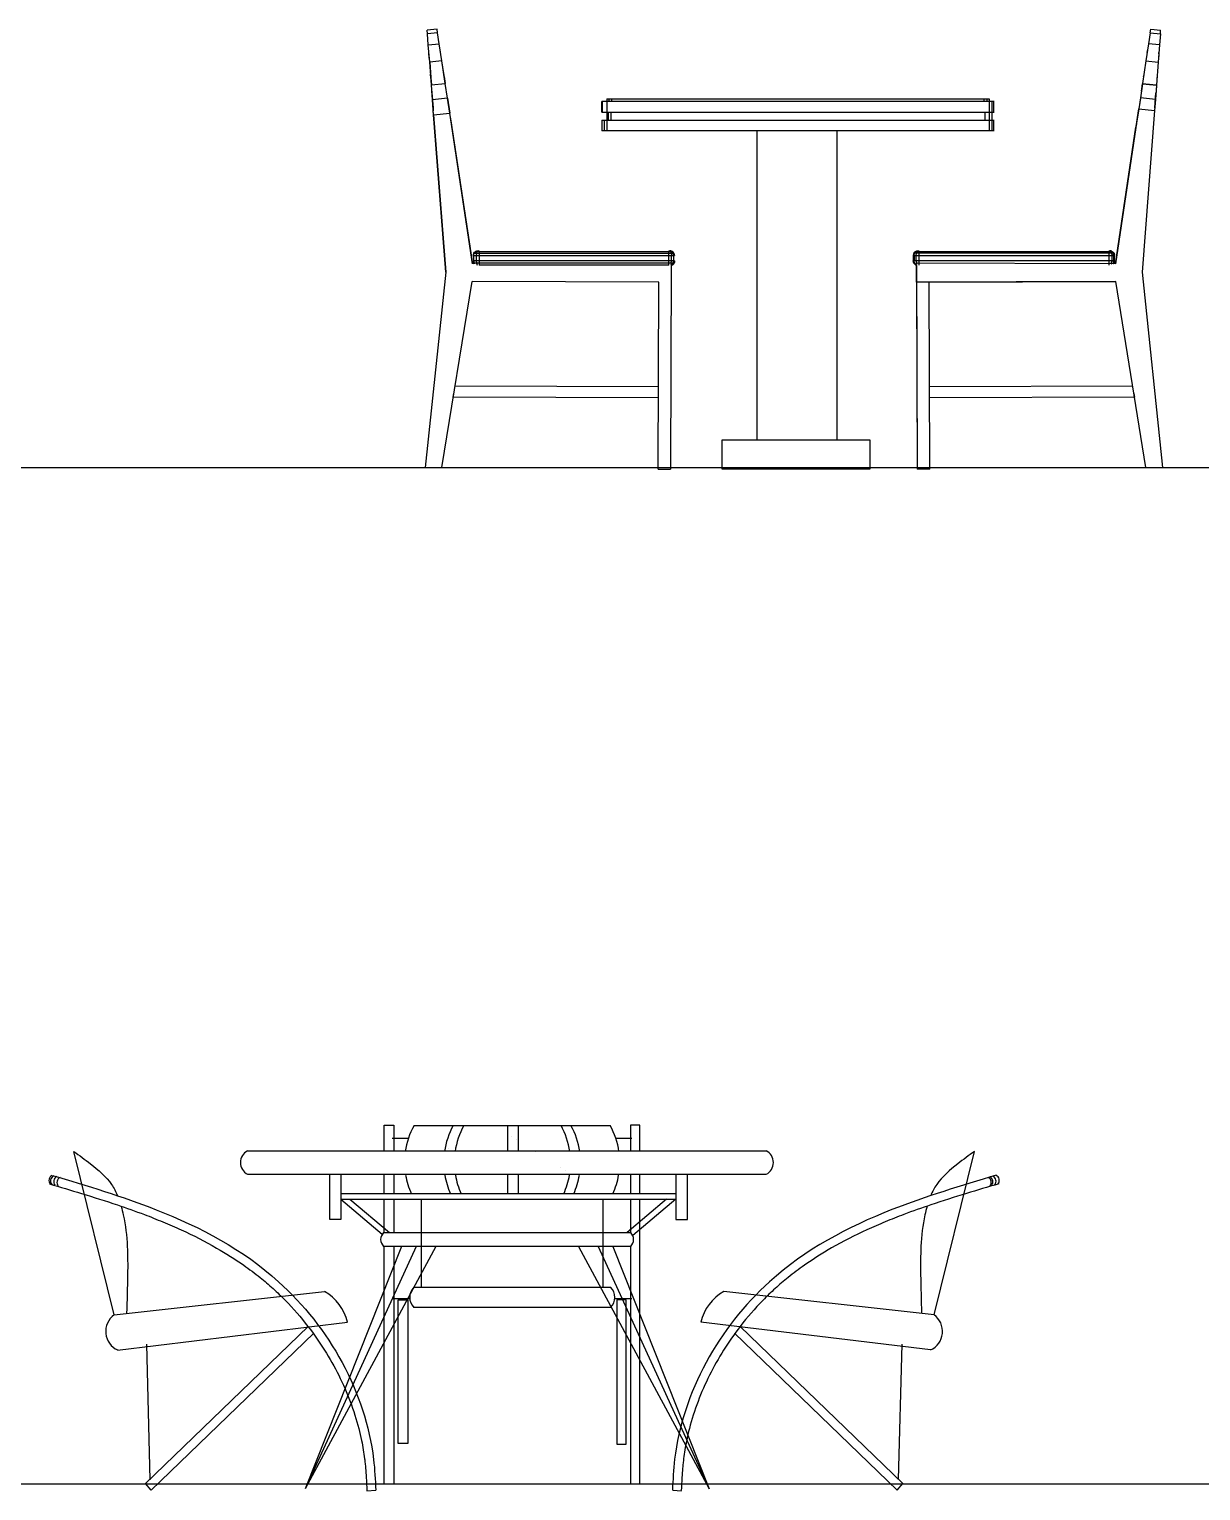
# Model space of a CAD drawing. Header units: inches. Extents: x 10 to 52.5, y 12.2 to 37.
# Drawn here: x 46.317 to 48.707, y 25.257 to 28.238 of the extents above; entities that cross this region are included whole.
import ezdxf

# ---------------------------------------------------------------- set-up
doc = ezdxf.new("R2010")
doc.units = ezdxf.units.IN
doc.header["$MEASUREMENT"] = 0
doc.layers.add('02', color=2, linetype='Continuous')
doc.layers.add('1', color=1, linetype='Continuous')

msp = doc.modelspace()

# ---------------------------------------------------------------- linework, layer by layer
at = {"layer": '02'}
for p, q in [((47.1493, 28.238), (47.1292, 28.2359)), ((47.1297, 28.2283), (47.1292, 28.2359)), ((47.1504, 28.2305), (47.1297, 28.2283)), ((47.1504, 28.2305), (47.1493, 28.238)), ((47.1537, 28.2085), (47.1504, 28.2305)), ((48.6042, 28.2305), (48.6009, 28.2085)), ((48.6042, 28.2305), (48.6053, 28.238)), ((48.6042, 28.2305), (48.6249, 28.2283)), ((48.6053, 28.238), (48.6255, 28.2359)), ((48.6249, 28.2283), (48.6255, 28.2359)), ((47.1314, 28.2061), (47.1297, 28.2283)), ((47.1314, 28.2061), (47.1537, 28.2085)), ((47.1342, 28.1707), (47.1314, 28.2061)), ((47.1591, 28.1733), (47.1537, 28.2085)), ((48.6009, 28.2085), (48.5955, 28.1733)), ((48.6232, 28.2061), (48.6009, 28.2085)), ((48.6232, 28.2061), (48.6205, 28.1707)), ((48.6249, 28.2283), (48.6232, 28.2061)), ((47.1328, 28.1879), (47.1325, 28.1907)), ((47.1328, 28.1879), (47.1328, 28.1879)), ((47.1337, 28.1756), (47.1328, 28.1879)), ((47.1591, 28.1733), (47.1342, 28.1707)), ((47.1342, 28.1707), (47.1364, 28.1398)), ((47.1376, 28.1246), (47.1342, 28.1707)), ((47.1554, 28.1967), (47.1555, 28.1967)), ((47.1565, 28.1904), (47.1555, 28.1967)), ((47.1565, 28.1904), (47.1564, 28.1904)), ((47.1566, 28.1893), (47.1565, 28.1904)), ((47.1635, 28.1438), (47.1591, 28.1733)), ((47.1659, 28.1276), (47.1591, 28.1733)), ((48.5955, 28.1733), (48.5886, 28.1275)), ((48.5955, 28.1733), (48.6205, 28.1707)), ((48.5981, 28.1904), (48.5979, 28.1893)), ((48.5981, 28.1904), (48.5991, 28.1967)), ((48.5981, 28.1904), (48.5981, 28.1904)), ((48.5991, 28.1967), (48.5991, 28.1967)), ((48.6205, 28.1707), (48.617, 28.1244)), ((48.6219, 28.1879), (48.6208, 28.1756)), ((48.6217, 28.1879), (48.6219, 28.1879)), ((48.6219, 28.1879), (48.622, 28.1907)), ((47.1365, 28.1392), (47.1359, 28.1462)), ((47.1364, 28.1398), (47.1365, 28.1391)), ((47.1638, 28.1421), (47.1615, 28.1567)), ((47.1637, 28.1421), (47.1638, 28.1421)), ((47.1657, 28.1286), (47.1638, 28.1421)), ((47.1638, 28.1414), (47.1659, 28.1275)), ((48.5907, 28.1414), (48.5908, 28.1421)), ((48.5908, 28.1421), (48.591, 28.1438)), ((48.5908, 28.1421), (48.5908, 28.1421)), ((48.6181, 28.1392), (48.6181, 28.1398)), ((47.1365, 28.1392), (47.1365, 28.1392)), ((47.1365, 28.1378), (47.1365, 28.1392)), ((47.1365, 28.1391), (47.1376, 28.1244)), ((47.1376, 28.1246), (47.1659, 28.1276)), ((47.1376, 28.1246), (47.166, 28.1275)), ((47.1376, 28.1246), (47.1376, 28.1246)), ((47.1399, 28.094), (47.1376, 28.1246)), ((47.1386, 28.1118), (47.1383, 28.114)), ((47.1386, 28.1118), (47.1386, 28.1118)), ((47.1386, 28.1118), (47.1388, 28.1083)), ((47.1656, 28.1285), (47.1657, 28.1286)), ((47.1659, 28.1275), (47.1657, 28.1286)), ((47.166, 28.1275), (47.1659, 28.1276)), ((47.1706, 28.0973), (47.166, 28.1275)), ((48.5886, 28.1275), (48.5841, 28.0973)), ((48.5886, 28.1267), (48.5842, 28.098)), ((48.5863, 28.1115), (48.5886, 28.1267)), ((48.5886, 28.1267), (48.5883, 28.1251)), ((48.5886, 28.1275), (48.5886, 28.1267)), ((48.5886, 28.1275), (48.5886, 28.1275)), ((48.5886, 28.1275), (48.617, 28.1244)), ((48.5886, 28.1267), (48.6169, 28.1238)), ((48.6161, 28.1118), (48.6144, 28.0923)), ((48.6169, 28.1238), (48.6147, 28.0948)), ((48.6159, 28.1118), (48.6161, 28.1118)), ((48.6169, 28.1238), (48.6161, 28.1118)), ((48.6169, 28.1244), (48.6162, 28.114)), ((48.617, 28.1244), (48.6169, 28.1238)), ((48.618, 28.1391), (48.6181, 28.1392)), ((47.1388, 28.1083), (47.1387, 28.1089)), ((47.1388, 28.1083), (47.1412, 28.0775)), ((47.1706, 28.0973), (47.1399, 28.094)), ((47.1423, 28.0632), (47.1399, 28.094)), ((47.1423, 28.0633), (47.1399, 28.094)), ((47.1706, 28.0973), (47.1751, 28.0666)), ((47.1751, 28.0668), (47.1706, 28.0973)), ((47.4853, 28.0688), (47.4853, 28.0909)), ((48.2858, 28.0909), (47.4853, 28.0909)), ((47.4867, 28.0688), (47.4867, 28.0909)), ((47.4954, 28.0959), (48.2758, 28.0959)), ((47.4954, 28.0959), (47.4954, 28.0309)), ((47.5003, 28.0909), (47.5003, 28.0959)), ((47.5053, 28.0959), (47.5053, 28.0909)), ((48.2658, 28.0909), (48.2658, 28.0959)), ((48.2707, 28.0959), (48.2707, 28.0909)), ((48.2758, 28.0959), (48.2758, 28.0309)), ((48.2808, 28.0909), (48.2808, 28.0309)), ((48.2845, 28.0909), (48.2845, 28.0688)), ((48.5821, 28.0844), (48.5777, 28.0546)), ((48.5841, 28.0973), (48.5795, 28.0666)), ((48.5841, 28.0973), (48.5795, 28.0668)), ((48.5842, 28.098), (48.5809, 28.0755)), ((48.5841, 28.0971), (48.5841, 28.0973)), ((48.6147, 28.0948), (48.5842, 28.098)), ((48.6147, 28.0948), (48.613, 28.0722)), ((48.6135, 28.0775), (48.6158, 28.1083)), ((47.1412, 28.0775), (47.1412, 28.0775)), ((47.1412, 28.0775), (47.1416, 28.0717)), ((47.1415, 28.074), (47.1416, 28.0722)), ((47.1669, 27.7428), (47.1416, 28.0722)), ((47.1416, 28.0722), (47.1416, 28.0722)), ((47.1423, 28.0632), (47.1751, 28.0666)), ((47.1423, 28.0633), (47.1669, 27.7428)), ((47.2213, 27.7595), (47.1751, 28.0668)), ((47.1762, 28.0588), (47.1775, 28.0513)), ((47.1773, 28.0513), (47.1775, 28.0513)), ((47.1775, 28.0513), (47.2213, 27.7595)), ((47.4853, 28.0688), (48.2858, 28.0688)), ((47.4853, 28.0528), (48.2858, 28.0528)), ((47.4853, 28.0528), (47.4853, 28.0309)), ((47.4902, 28.0528), (47.4902, 28.0309)), ((47.4987, 28.0528), (47.4987, 28.0688)), ((47.5036, 28.0688), (47.5036, 28.0528)), ((48.2666, 28.0688), (48.2666, 28.0528)), ((48.2845, 28.0528), (48.2845, 28.0309)), ((48.5333, 27.7595), (48.5809, 28.0755)), ((48.5772, 28.0513), (48.5333, 27.7595)), ((48.5795, 28.0669), (48.5772, 28.0513)), ((48.5772, 28.0513), (48.5772, 28.0513)), ((48.5774, 28.0534), (48.5777, 28.0546)), ((48.5777, 28.0546), (48.5777, 28.0545)), ((48.5783, 28.0588), (48.5795, 28.0668)), ((48.5795, 28.0668), (48.5795, 28.0666)), ((48.5809, 28.0755), (48.613, 28.0722)), ((48.613, 28.0722), (48.5878, 27.7428)), ((48.6135, 28.0775), (48.613, 28.074)), ((48.6133, 28.0775), (48.6135, 28.0775)), ((48.2858, 28.0309), (47.4853, 28.0309)), ((47.8026, 27.4005), (47.8026, 28.0309)), ((47.9646, 28.0309), (47.9646, 27.4005)), ((48.5333, 27.7595), (48.5752, 28.0382)), ((48.5762, 28.0451), (48.5752, 28.0382)), ((48.5752, 28.0382), (48.5752, 28.0382)), ((47.228, 27.7849), (47.2242, 27.7812)), ((47.2242, 27.7812), (47.2259, 27.7833)), ((47.2289, 27.7849), (47.2258, 27.7812)), ((47.2259, 27.7833), (47.228, 27.7849)), ((47.2329, 27.7862), (47.228, 27.7849)), ((47.228, 27.7849), (47.2303, 27.7859)), ((47.228, 27.7849), (47.6288, 27.7849)), ((47.2332, 27.7862), (47.2289, 27.7849)), ((47.2296, 27.7812), (47.2314, 27.7849)), ((47.2303, 27.7859), (47.2329, 27.7862)), ((47.2339, 27.7862), (47.2314, 27.7849)), ((47.235, 27.7862), (47.235, 27.7569)), ((47.6219, 27.7569), (47.6219, 27.7862)), ((47.6228, 27.7862), (47.6253, 27.7849)), ((47.6238, 27.7863), (47.6235, 27.7862)), ((47.6279, 27.7849), (47.6235, 27.7862)), ((47.6264, 27.7859), (47.6238, 27.7862)), ((47.6288, 27.7849), (47.6238, 27.7862)), ((47.6253, 27.7849), (47.6271, 27.7812)), ((47.6288, 27.7849), (47.6264, 27.7859)), ((47.6311, 27.7812), (47.6279, 27.7849)), ((47.6308, 27.7833), (47.6288, 27.7849)), ((47.6288, 27.7849), (47.6325, 27.7812)), ((47.6325, 27.7812), (47.6308, 27.7833)), ((48.1259, 27.7849), (48.1221, 27.7812)), ((48.1238, 27.7833), (48.1221, 27.7812)), ((48.1267, 27.7849), (48.1235, 27.7812)), ((48.1259, 27.7849), (48.1238, 27.7833)), ((48.1259, 27.7849), (48.1308, 27.7862)), ((48.1259, 27.7849), (48.1282, 27.7859)), ((48.1259, 27.7849), (48.5267, 27.7849)), ((48.1311, 27.7862), (48.1267, 27.7849)), ((48.1275, 27.7812), (48.1293, 27.7849)), ((48.1282, 27.7859), (48.1308, 27.7862)), ((48.1318, 27.7862), (48.1293, 27.7849)), ((48.1308, 27.7862), (48.1308, 27.7863)), ((48.1328, 27.7569), (48.1328, 27.7862)), ((48.5196, 27.7862), (48.5196, 27.7569)), ((48.5207, 27.7862), (48.5232, 27.7849)), ((48.5257, 27.7849), (48.5214, 27.7862)), ((48.5243, 27.7859), (48.5217, 27.7862)), ((48.5217, 27.7862), (48.5267, 27.7849)), ((48.5232, 27.7849), (48.525, 27.7812)), ((48.5243, 27.7859), (48.5267, 27.7849)), ((48.5289, 27.7812), (48.5257, 27.7849)), ((48.5267, 27.7849), (48.5287, 27.7833)), ((48.5267, 27.7849), (48.5304, 27.7812)), ((48.5287, 27.7833), (48.5304, 27.7812)), ((47.2242, 27.7812), (47.223, 27.7762)), ((47.223, 27.7762), (47.2233, 27.7788)), ((47.223, 27.7762), (47.6339, 27.7762)), ((47.2233, 27.763), (47.223, 27.7656)), ((47.6339, 27.7656), (47.223, 27.7656)), ((47.2233, 27.7788), (47.2242, 27.7812)), ((47.2242, 27.7606), (47.2233, 27.763)), ((47.2242, 27.7812), (47.6325, 27.7812)), ((47.6325, 27.7606), (47.2242, 27.7606)), ((47.2251, 27.7595), (47.2242, 27.7606)), ((47.2242, 27.7606), (47.2252, 27.7595)), ((47.2245, 27.7656), (47.2245, 27.7762)), ((47.2258, 27.7606), (47.2245, 27.7656)), ((47.2296, 27.7812), (47.2289, 27.7762)), ((47.2289, 27.7762), (47.2289, 27.7656)), ((47.2289, 27.7656), (47.2296, 27.7606)), ((47.2296, 27.7606), (47.2314, 27.7569)), ((47.6219, 27.7569), (47.235, 27.7569)), ((47.6271, 27.7581), (47.6257, 27.3405)), ((47.6271, 27.7606), (47.6259, 27.758)), ((47.6288, 27.7569), (47.627, 27.7569)), ((47.6288, 27.7569), (47.627, 27.7562)), ((47.6279, 27.7569), (47.627, 27.7566)), ((47.6288, 27.7569), (47.627, 27.7565)), ((47.627, 27.7566), (47.627, 27.7565)), ((47.6271, 27.7812), (47.6278, 27.7762)), ((47.6271, 27.7606), (47.6278, 27.7656)), ((47.6278, 27.7656), (47.6278, 27.7762)), ((47.6279, 27.7569), (47.6311, 27.7606)), ((47.6325, 27.7606), (47.6288, 27.7569)), ((47.6308, 27.7586), (47.6288, 27.7569)), ((47.6325, 27.7606), (47.6308, 27.7586)), ((47.6322, 27.7762), (47.6311, 27.7812)), ((47.6311, 27.7606), (47.6322, 27.7656)), ((47.6322, 27.7656), (47.6322, 27.7762)), ((47.6325, 27.7812), (47.6339, 27.7762)), ((47.6339, 27.7656), (47.6325, 27.7606)), ((47.6335, 27.763), (47.6325, 27.7606)), ((47.6339, 27.7656), (47.6335, 27.763)), ((48.1221, 27.7812), (48.1208, 27.7762)), ((48.1208, 27.7762), (48.5316, 27.7762)), ((48.1208, 27.7762), (48.1208, 27.7656)), ((48.1212, 27.763), (48.1208, 27.7656)), ((48.1208, 27.7656), (48.1221, 27.7606)), ((48.5316, 27.7656), (48.1208, 27.7656)), ((48.1221, 27.7606), (48.1212, 27.763)), ((48.5304, 27.7812), (48.1221, 27.7812)), ((48.5333, 27.7595), (48.1221, 27.7606)), ((48.1221, 27.7606), (48.1238, 27.7586)), ((48.1221, 27.7606), (48.1259, 27.7569)), ((48.1224, 27.7762), (48.1235, 27.7812)), ((48.1224, 27.7762), (48.1224, 27.7656)), ((48.1235, 27.7606), (48.1224, 27.7656)), ((48.1267, 27.7569), (48.1235, 27.7606)), ((48.1238, 27.7586), (48.1259, 27.7569)), ((48.1275, 27.7569), (48.1259, 27.7569)), ((48.1275, 27.7562), (48.1259, 27.7569)), ((48.1259, 27.7569), (48.1275, 27.7565)), ((48.1275, 27.7566), (48.1267, 27.7569)), ((48.1268, 27.7762), (48.1275, 27.7812)), ((48.1268, 27.7656), (48.1268, 27.7762)), ((48.1268, 27.7656), (48.1275, 27.7606)), ((48.1286, 27.7581), (48.1275, 27.7606)), ((48.1277, 27.7224), (48.1275, 27.7581)), ((48.1275, 27.7565), (48.1275, 27.7566)), ((48.1275, 27.7562), (48.1289, 27.3405)), ((48.525, 27.7606), (48.524, 27.7587)), ((48.525, 27.7812), (48.5257, 27.7762)), ((48.525, 27.7606), (48.5257, 27.7656)), ((48.5257, 27.7762), (48.5257, 27.7656)), ((48.5279, 27.7595), (48.5289, 27.7606)), ((48.5301, 27.7762), (48.5289, 27.7812)), ((48.5289, 27.7606), (48.5301, 27.7656)), ((48.5304, 27.7606), (48.5293, 27.7595)), ((48.5304, 27.7606), (48.5294, 27.7595)), ((48.5301, 27.7656), (48.5301, 27.7762)), ((48.5314, 27.7788), (48.5304, 27.7812)), ((48.5304, 27.7812), (48.5316, 27.7762)), ((48.5316, 27.7656), (48.5304, 27.7606)), ((48.5304, 27.7606), (48.5314, 27.763)), ((48.5316, 27.7762), (48.5314, 27.7788)), ((48.5314, 27.763), (48.5316, 27.7656)), ((48.5316, 27.7656), (48.5316, 27.7762)), ((47.1669, 27.7428), (47.1253, 27.3442)), ((47.1591, 27.3441), (47.2208, 27.7237)), ((47.6016, 27.7224), (47.2208, 27.7237)), ((47.6003, 27.3405), (47.6016, 27.7224)), ((48.5338, 27.7237), (48.1277, 27.7224)), ((48.1531, 27.7224), (48.1277, 27.7224)), ((48.1277, 27.7224), (48.1289, 27.3405)), ((48.1531, 27.7224), (48.5338, 27.7237)), ((48.1543, 27.3405), (48.1531, 27.7224)), ((48.5955, 27.3441), (48.5338, 27.7237)), ((48.5878, 27.7428), (48.6293, 27.3442)), ((47.1824, 27.4876), (47.1835, 27.4949)), ((47.6008, 27.4861), (47.1824, 27.4876)), ((47.1862, 27.5106), (47.6009, 27.5094)), ((48.1537, 27.5094), (48.5683, 27.5106)), ((48.5722, 27.4876), (48.1537, 27.4861)), ((48.571, 27.4949), (48.5722, 27.4876)), ((47.7306, 27.3405), (47.7306, 27.4005)), ((47.7306, 27.4005), (48.0325, 27.4005)), ((48.0325, 27.4005), (48.0325, 27.3405)), ((47.1253, 27.3442), (47.1591, 27.3441)), ((47.6003, 27.3405), (47.6257, 27.3405)), ((48.0325, 27.3405), (47.7306, 27.3405)), ((48.1543, 27.3405), (48.1289, 27.3405)), ((48.5955, 27.3441), (48.6293, 27.3442)), ((47.0415, 26.003), (47.061, 26.003)), ((47.0415, 25.9488), (47.0415, 26.003)), ((47.061, 26.003), (47.061, 25.9488)), ((47.1024, 26.0019), (47.5024, 26.0019)), ((47.2929, 26.0019), (47.2929, 25.9488)), ((47.3146, 26.0019), (47.3146, 25.9488)), ((47.5633, 26.003), (47.5438, 26.003)), ((47.5438, 26.003), (47.5438, 25.9488)), ((47.5633, 25.9488), (47.5633, 26.003)), ((47.0577, 25.9761), (47.0909, 25.9761)), ((47.3009, 25.9801), (47.3009, 25.9801)), ((47.3116, 25.9732), (47.3116, 25.9732)), ((47.5139, 25.9761), (47.5464, 25.9761)), ((46.4905, 25.6159), (46.408, 25.9493)), ((46.7627, 25.9506), (47.8209, 25.9506)), ((47.1733, 25.9557), (47.1733, 25.9557)), ((47.1866, 25.9541), (47.1866, 25.9541)), ((47.3501, 25.9487), (47.3501, 25.9487)), ((48.1632, 25.6159), (48.2457, 25.9494)), ((47.4005, 25.9166), (47.4005, 25.9166)), ((47.4112, 25.9098), (47.4112, 25.9098)), ((46.7627, 25.9026), (47.8209, 25.9026)), ((46.9302, 25.8103), (46.9302, 25.9008)), ((46.9528, 25.9008), (46.9528, 25.8103)), ((47.0415, 25.863), (47.0415, 25.9008)), ((47.061, 25.9008), (47.061, 25.863)), ((47.2929, 25.9008), (47.2929, 25.863)), ((47.3146, 25.9008), (47.3146, 25.863)), ((47.5438, 25.9008), (47.5438, 25.863)), ((47.5633, 25.863), (47.5633, 25.9008)), ((47.6361, 25.9008), (47.6361, 25.8103)), ((47.6605, 25.8103), (47.6605, 25.9008)), ((47.6361, 25.863), (46.9528, 25.863)), ((46.9528, 25.8517), (47.6361, 25.8517)), ((46.9528, 25.8517), (47.0374, 25.7804)), ((46.9714, 25.8517), (47.0519, 25.7838)), ((47.0415, 25.7838), (47.0415, 25.8517)), ((47.061, 25.8517), (47.061, 25.7838)), ((47.117, 25.8519), (47.117, 25.6721)), ((47.4878, 25.8519), (47.4878, 25.6721)), ((47.6175, 25.8517), (47.537, 25.7838)), ((47.5438, 25.8517), (47.5438, 25.7838)), ((47.6361, 25.8517), (47.5485, 25.7778)), ((47.5633, 25.271), (47.5633, 25.8517)), ((46.9528, 25.8103), (46.9302, 25.8103)), ((47.6361, 25.8103), (47.6605, 25.8103)), ((47.1466, 25.7555), (46.8803, 25.2608)), ((47.1063, 25.7555), (46.8803, 25.2608)), ((47.0764, 25.7555), (46.8803, 25.2608)), ((47.0402, 25.7838), (47.5443, 25.7838)), ((47.5443, 25.7555), (47.0402, 25.7555)), ((47.0415, 25.271), (47.0415, 25.7555)), ((47.061, 25.7555), (47.061, 25.271)), ((47.438, 25.7555), (47.7042, 25.2608)), ((47.4782, 25.7555), (47.7042, 25.2608)), ((47.5081, 25.7555), (47.7042, 25.2608)), ((47.5438, 25.7555), (47.5438, 25.271)), ((47.5443, 25.7555), (47.5443, 25.7555)), ((47.1022, 25.6721), (47.5031, 25.6721)), ((46.4905, 25.6159), (46.9196, 25.6633)), ((47.0577, 25.6493), (47.0935, 25.6493)), ((47.0699, 25.3536), (47.0699, 25.6468)), ((47.0699, 25.6468), (47.0894, 25.6468)), ((47.0894, 25.6468), (47.0894, 25.3536)), ((47.5118, 25.6493), (47.5464, 25.6493)), ((47.5158, 25.6468), (47.5158, 25.3522)), ((47.5353, 25.6468), (47.5158, 25.6468)), ((47.5353, 25.3522), (47.5353, 25.6468)), ((48.1632, 25.6159), (47.7341, 25.6634)), ((47.5031, 25.631), (47.1022, 25.631)), ((47.5031, 25.631), (47.5031, 25.631)), ((46.4976, 25.5442), (46.9663, 25.601)), ((46.8863, 25.5922), (46.5543, 25.272)), ((46.8979, 25.5784), (46.5659, 25.2583)), ((48.1561, 25.5443), (47.6873, 25.6011)), ((47.7558, 25.5785), (48.0878, 25.2583)), ((47.7674, 25.5923), (48.0994, 25.2721)), ((46.5564, 25.5559), (46.5634, 25.2797)), ((48.0973, 25.5559), (48.0903, 25.2798)), ((47.0894, 25.3536), (47.0699, 25.3536)), ((47.5158, 25.3522), (47.5353, 25.3522)), ((46.5659, 25.2583), (46.5543, 25.272)), ((47.0063, 25.2573), (47.0243, 25.2583)), ((47.6303, 25.2581), (47.6483, 25.2571)), ((48.0878, 25.2583), (48.0994, 25.2721))]:
    msp.add_line(p, q, dxfattribs=at)
for centre, radius, start, end in [((47.2364, 25.9269), 0.1536, 150.7623, 171.8154), ((47.3164, 25.9269), 0.1536, 150.7623, 171.8154), ((47.338, 25.9269), 0.1536, 150.7623, 171.8154), ((47.2681, 25.9269), 0.1536, 8.1846, 29.2377), ((47.2884, 25.9269), 0.1536, 8.1846, 29.2377), ((47.3684, 25.9269), 0.1536, 8.1846, 29.2377), ((46.7752, 25.9266), 0.0271, 117.4724, 242.5276), ((47.8084, 25.9266), 0.0271, 297.4724, 62.5276), ((46.369, 25.89), 0.0117, 117.2719, 218.0482), ((46.3723, 25.8888), 0.0117, 117.2719, 218.0482), ((46.3789, 25.8875), 0.0117, 117.2719, 218.0482), ((46.3854, 25.8859), 0.0117, 117.2719, 218.0482), ((47.2364, 25.9269), 0.1536, 189.8014, 204.6043), ((47.3164, 25.9269), 0.1536, 189.8014, 204.6043), ((47.338, 25.9269), 0.1536, 189.8014, 204.6043), ((47.2681, 25.9269), 0.1536, 335.3957, 350.1986), ((47.2884, 25.9269), 0.1536, 335.3957, 350.1986), ((47.3684, 25.9269), 0.1536, 335.3957, 350.1986), ((48.2682, 25.886), 0.0117, 321.9518, 62.7281), ((48.2715, 25.8872), 0.0117, 321.9518, 62.7281), ((48.2781, 25.8884), 0.0117, 321.9518, 62.7281), ((48.2847, 25.8901), 0.0117, 321.9518, 62.7281), ((47.0539, 25.7697), 0.0197, 134.0901, 225.9099), ((47.5306, 25.7697), 0.0197, 314.0901, 45.9099), ((47.1219, 25.6516), 0.0285, 133.7757, 226.2243), ((47.4834, 25.6516), 0.0285, 313.7757, 46.2243), ((46.8727, 25.5794), 0.0961, 12.9735, 60.8036), ((47.781, 25.5795), 0.0961, 119.1964, 167.0265), ((46.5147, 25.5821), 0.0415, 125.6084, 245.7355), ((48.139, 25.5822), 0.0415, 294.2645, 54.3916)]:
    msp.add_arc(centre, radius, start, end, dxfattribs=at)
for points, knots in [([(46.408, 25.9493), (46.4194, 25.941), (46.447, 25.9209), (46.4806, 25.8924), (46.494, 25.867), (46.4973, 25.859)], [0, 0, 0, 0, 35.479633, 85.702859, 107.245236, 107.245236, 107.245236, 107.245236]), ([(48.2457, 25.9494), (48.2343, 25.9411), (48.2067, 25.921), (48.1731, 25.8925), (48.1597, 25.8671), (48.1564, 25.8591)], [0, 0, 0, 0, 35.479633, 85.702859, 107.245236, 107.245236, 107.245236, 107.245236]), ([(46.3585, 25.8831), (46.3805, 25.8766), (46.4024, 25.8701), (46.4486, 25.8559), (46.473, 25.8483), (46.5155, 25.8339), (46.5339, 25.8274), (46.5648, 25.8157), (46.5774, 25.8107), (46.6025, 25.8003), (46.615, 25.7949), (46.6519, 25.778), (46.6761, 25.7657), (46.7185, 25.7413), (46.7371, 25.7296), (46.7663, 25.7091), (46.7774, 25.7008), (46.7972, 25.6849), (46.806, 25.6774), (46.8232, 25.6618), (46.8316, 25.6537), (46.8561, 25.6287), (46.8715, 25.611), (46.91, 25.5612), (46.9311, 25.5277), (46.9661, 25.4576), (46.98, 25.421), (46.9916, 25.3759), (46.9935, 25.3678), (46.9965, 25.3534), (46.9977, 25.3469), (46.9997, 25.3345), (47.0006, 25.3286), (47.0017, 25.3194), (47.0021, 25.3162), (47.0028, 25.3098), (47.0031, 25.3066), (47.004, 25.297), (47.0044, 25.2905), (47.0054, 25.2751), (47.0059, 25.2663), (47.0063, 25.2573)], [0, 0, 0, 0, 57.245403, 57.245403, 121.458433, 121.458433, 170.593186, 170.593186, 204.940591, 204.940591, 239.287996, 239.287996, 307.982807, 307.982807, 363.882273, 363.882273, 399.22917, 399.22917, 428.703972, 428.703972, 458.178774, 458.178774, 517.128378, 517.128378, 615.439905, 615.439905, 713.751432, 713.751432, 734.811525, 734.811525, 751.703926, 751.703926, 767.274736, 767.274736, 775.587147, 775.587147, 783.899557, 783.899557, 800.524379, 800.524379, 822.924837, 822.924837, 822.924837, 822.924837]), ([(48.2951, 25.8832), (48.2732, 25.8767), (48.2513, 25.8702), (48.205, 25.856), (48.1807, 25.8483), (48.1381, 25.834), (48.1198, 25.8275), (48.0889, 25.8158), (48.0763, 25.8108), (48.0512, 25.8004), (48.0387, 25.795), (48.0017, 25.778), (47.9776, 25.7658), (47.9352, 25.7414), (47.9166, 25.7297), (47.8874, 25.7092), (47.8763, 25.7009), (47.8565, 25.685), (47.8477, 25.6775), (47.8305, 25.6619), (47.8221, 25.6538), (47.7976, 25.6288), (47.7821, 25.611), (47.7437, 25.5613), (47.7226, 25.5278), (47.6876, 25.4577), (47.6737, 25.4211), (47.662, 25.3759), (47.6602, 25.3679), (47.6572, 25.3535), (47.656, 25.347), (47.6539, 25.3346), (47.6531, 25.3286), (47.6519, 25.3195), (47.6516, 25.3163), (47.6509, 25.3099), (47.6506, 25.3067), (47.6497, 25.297), (47.6492, 25.2905), (47.6483, 25.2752), (47.6478, 25.2663), (47.6473, 25.2574)], [0, 0, 0, 0, 57.245403, 57.245403, 121.458433, 121.458433, 170.593186, 170.593186, 204.940591, 204.940591, 239.287996, 239.287996, 307.982807, 307.982807, 363.882273, 363.882273, 399.22917, 399.22917, 428.703972, 428.703972, 458.178774, 458.178774, 517.128378, 517.128378, 615.439905, 615.439905, 713.751432, 713.751432, 734.811525, 734.811525, 751.703926, 751.703926, 767.274736, 767.274736, 775.587147, 775.587147, 783.899557, 783.899557, 800.524379, 800.524379, 822.924837, 822.924837, 822.924837, 822.924837]), ([(46.5048, 25.8375), (46.5065, 25.8316), (46.513, 25.8044), (46.5182, 25.7581), (46.5182, 25.6908), (46.5167, 25.6451), (46.5158, 25.6187)], [126.051825, 126.051825, 126.051825, 126.051825, 141.040504, 194.859957, 242.805088, 309.073295, 309.073295, 309.073295, 309.073295]), ([(48.1489, 25.8376), (48.1472, 25.8317), (48.1406, 25.8045), (48.1355, 25.7582), (48.1355, 25.6909), (48.137, 25.6452), (48.1379, 25.6187)], [126.051825, 126.051825, 126.051825, 126.051825, 141.040504, 194.859957, 242.805088, 309.073295, 309.073295, 309.073295, 309.073295])]:
    msp.add_open_spline(points, degree=3, knots=knots, dxfattribs=at)
for points in [[(46.3637, 25.9004), (46.5764, 25.8304), (46.826, 25.6836), (47.0197, 25.3212), (47.0243, 25.2583)], [(48.29, 25.9005), (48.0773, 25.8305), (47.8277, 25.6836), (47.634, 25.3213), (47.6294, 25.2583)]]:
    msp.add_spline(points, degree=3, dxfattribs=at)
for points in [[(46.5237, 25.6195), (46.5238, 25.6194), (46.5238, 25.6193), (46.5238, 25.6192)], [(48.1299, 25.6196), (48.1299, 25.6195), (48.1299, 25.6194), (48.1299, 25.6192)]]:
    msp.add_open_spline(points, degree=3, dxfattribs=at)
at = {"layer": '1'}
for p, q in [((32.3342, 27.3442), (52.1649, 27.3442)), ((32.3342, 25.271), (52.1649, 25.271))]:
    msp.add_line(p, q, dxfattribs=at)

doc.saveas('drawing.dxf')
